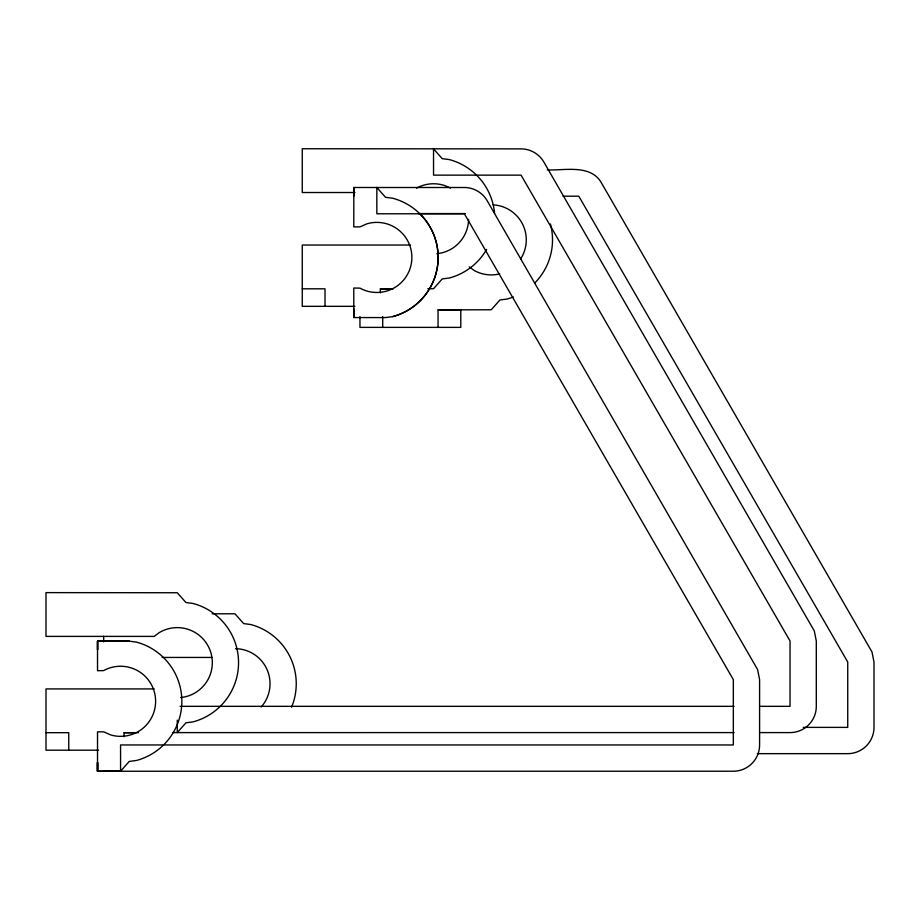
<?xml version="1.0" encoding="UTF-8"?>
<svg xmlns="http://www.w3.org/2000/svg" width="920" height="920" viewBox="0 0 920 920"><rect width="100%" height="100%" fill="white"/><g stroke="black" fill="none" stroke-linecap="round" stroke-linejoin="round"><path stroke-width="1.38" d="M103.695 771.247L733.332 771.224A26.266 26.266 0 0 0 759.598 744.958L759.598 679.627L757.597 669.564L487.117 200.629C482.54 192.625 473.593 187.461 464.37 187.507L376.832 187.507L376.832 213.773L464.37 213.773L733.332 679.627L733.332 744.958L120.566 744.958L120.566 771.224L97.52 771.247L97.52 762.484L97.52 771.247L120.566 771.236L129.248 761.438L136.424 760.483A61.272 61.272 0 0 0 136.447 642.114L129.133 641.148M353.82 196.248L353.832 187.484L376.866 187.507M420.198 214.095A61.283 61.283 0 0 1 392.736 316.618L385.399 317.584L353.786 317.561L353.82 308.809M380.362 292.859L380.362 288.811L393.3 288.788M427.788 288.73L433.538 288.73L442.221 278.933L449.397 277.989A61.272 61.272 0 0 0 486.611 249.435M438.058 327.382L438.058 309.867L491.234 309.775L499.916 299.989L507.104 299.046A61.272 61.272 0 0 0 513.441 296.964M124.085 736.724L124.085 732.688L138.46 732.665M172.96 732.607L734.079 732.596M547.319 169.912C564.604 170.66 590.881 163.921 601.519 183.057L871.999 651.992L874 662.043L874 727.386A26.266 26.266 0 0 1 847.734 753.652L757.332 753.652M354.959 192.521L302.266 192.521L302.266 148.752L521.077 148.879C530.299 148.833 539.246 153.996 543.823 162L814.303 630.936L816.304 640.987L816.304 706.33A26.266 26.266 0 0 1 790.038 732.596L759.908 732.596M563.086 196.19L578.784 196.19L847.734 662.043L847.734 727.386L803.275 727.386M418.347 213.578L465.347 213.578M410.492 245.042L302.266 245.042L302.266 306.325L354.809 306.325M302.266 288.811L325.013 288.811L325.013 306.325M380.362 288.811L391.724 288.811M438.058 309.867L460.793 309.867L460.793 327.382L359.961 327.382L359.961 316.606M162.081 657.443L211.922 657.443M154.227 688.919L46 688.919L46 750.191L98.543 750.191M180.147 706.33L734.079 706.33M759.908 706.33L790.038 706.33L790.038 640.987L521.077 175.133L433.538 175.133L433.538 148.879L442.221 158.665L449.397 159.608A61.272 61.272 0 0 1 494.592 213.474M46 732.688L68.747 732.688L68.747 750.191M124.085 732.688L135.458 732.688M212.14 613.778L234.968 613.801L243.65 623.587L250.827 624.542A61.272 61.272 0 0 1 291.582 707.169M469.211 266.846L474.341 270.56A35.04 35.04 0 0 0 499.744 273.861M376.832 187.507L385.514 197.294L392.69 198.237A61.272 61.272 0 0 1 392.69 316.618M97.52 762.484L97.52 771.247L97.52 731.848L103.718 731.848L110.802 734.965A35.04 35.04 0 0 0 155.399 697.429A35.04 35.04 0 0 0 103.661 670.599L97.52 670.726L97.52 641.171M382.709 316.606L382.709 327.382M353.82 187.484L353.786 226.872L359.984 226.872L367.08 223.767A35.04 35.04 0 0 1 411.666 261.291A35.04 35.04 0 0 1 359.938 288.132L353.786 288.006L353.786 317.561M177.272 720.153L177.272 732.596L185.955 722.809L193.131 721.855A61.272 61.272 0 0 0 193.131 603.485L185.955 602.531L177.272 592.744L46 592.618L46 636.387L154.227 636.387L159.137 632.684A35.04 35.04 0 0 1 210.553 651.67A35.04 35.04 0 0 1 180.596 697.556M103.695 636.272L103.695 641.918M235.554 648.681A35.04 35.04 0 0 1 261.142 707.043M550.424 223.997A61.272 61.272 0 0 1 534.566 283.188M493.131 204.861A35.04 35.04 0 0 1 520.593 258.991M468.579 219.386A35.04 35.04 0 0 1 436.862 253.69M416.53 188.163A35.04 35.04 0 0 1 450.443 188.105M97.566 641.171L97.554 649.922L97.554 641.159L129.248 641.171L97.566 641.171"/></g></svg>
